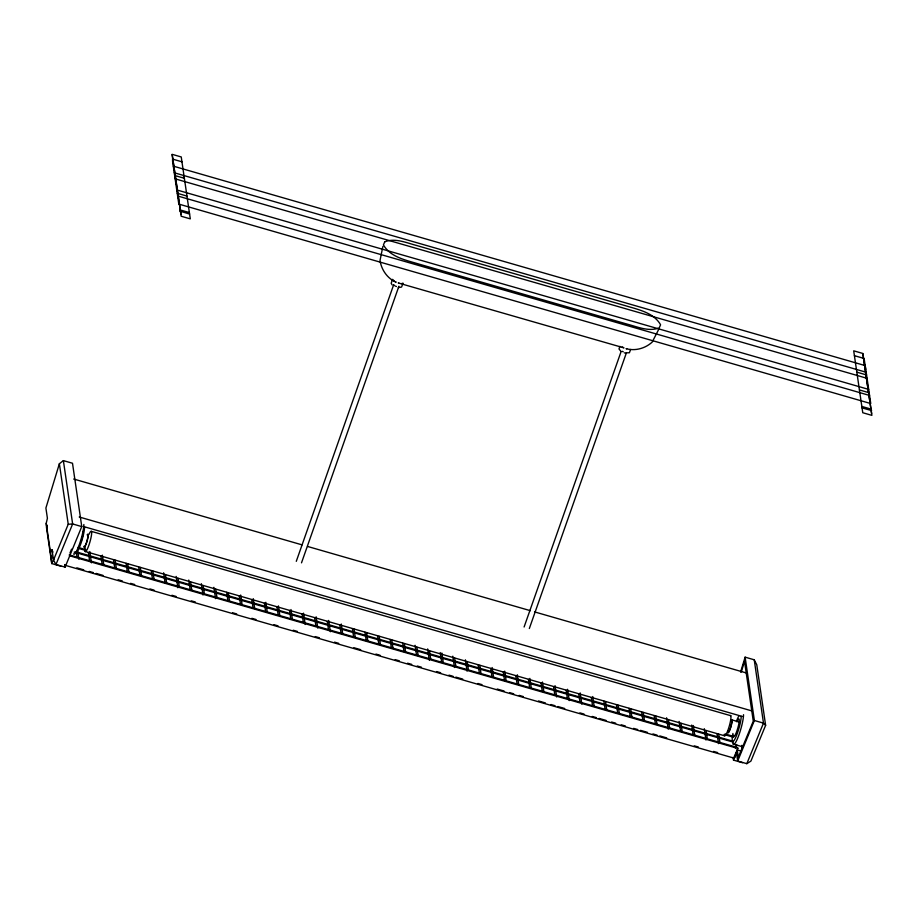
<?xml version="1.0" encoding="UTF-8"?>
<svg xmlns="http://www.w3.org/2000/svg" width="918" height="918" viewBox="0 0 918 918"><rect width="100%" height="100%" fill="white"/><g stroke="black" fill="none" stroke-linecap="round" stroke-linejoin="round"><path stroke-width="1.38" d="M382.875 246.46L380.018 260.448C381.406 269.777 387.35 278.498 396.151 282.205L395.291 281.803M53.818 559.051L51.764 563.572L46.566 528.011L46.221 523.306L47.403 518.268L45.9 508.033L59.372 463.751L63.376 460.618L72.499 463.246L81.759 526.588L65.086 567.129L55.964 564.501L53.508 560.049L52.005 549.813L50.479 552.452L51.764 563.572L60.886 566.199M46.566 528.011L47.334 525.291M741.296 671.976L744.521 661.304L753.276 721.169L738.301 757.247L737.234 749.96L741.354 751.142M740.574 672.079L745.118 657.162L754.229 659.79L756.776 664.804L765.623 725.323L750.901 761.114L746.816 763.673L737.693 761.045L736.569 753.334L733.505 760.115L742.628 762.743M296.284 561.334L393.684 284.718M301.506 562.837L398.917 286.232M402.807 283.754L401.579 287.059L398.297 287.609M619.925 346.35L618.996 348.978L621.061 351.468M524.098 627.005L621.038 351.755M529.33 628.52L626.26 353.258M630.62 349.437L629.404 352.741L624.378 352.925M735.318 748.124L736.615 744.452M69.263 554.862L737.682 747.562L737.808 748.434L734.354 758.234L64.57 565.144M53.508 560.049L68.23 524.27L59.372 463.751M55.964 564.501L72.637 523.96L63.376 460.618M737.693 761.045L754.378 720.504L745.118 657.162M746.816 763.673L763.489 723.132L754.229 659.79M69.963 553.026L71.57 549.159M734.262 756.581L737.234 749.96M658.676 329.447L652.17 342.116C645.262 348.438 635.107 351.296 626.042 348.622L626.764 348.806M68.23 524.27L72.637 523.96L81.759 526.588M871.63 410.564L862.059 407.925L853.706 350.825L862.828 353.453L871.882 415.361L862.759 412.733L862.059 407.925M398.94 283.123L398.217 282.951L623.965 347.876L622.163 346.935M172.171 154.626L180.926 214.491M862.874 353.751L871.63 413.628M172.354 159.043L181.959 161.809M854.417 355.679L864.01 358.445M173.25 166.124L865.204 365.605L870.757 403.564L178.803 204.083L172.481 160.547M174.213 172.756L866.179 372.249M183.428 176.623L184.151 176.841M183.554 177.495L184.277 177.713M174.615 175.476L184.369 178.287M856.827 372.157L866.569 374.957M175.108 178.826L867.062 378.319M176.726 189.911L868.68 389.404M177.22 193.262L186.962 196.073M859.432 389.943L869.174 392.755M177.61 195.959L869.564 395.451M179.779 209.809L189.383 212.574M861.841 406.444L871.434 409.21M189.59 214.055L181.248 156.955L172.125 154.327L181.179 216.235L190.301 218.863L189.59 214.055L179.985 211.163M73.669 479.024L302.022 544.856M307.53 546.439L530.386 610.688M534.505 611.881L746.357 672.963M79.212 516.983L751.911 710.922M83.435 526.507L742.375 716.476M754.378 720.504L763.489 723.132L765.623 725.323M91.49 531.407L730.785 715.707M731.944 719.896L739.415 722.041A6.908 1.125 -73.9 0 0 739.036 721.95M78.776 547.633L85.661 549.618M725.128 733.975L733.402 736.362M78.902 548.494L85.787 550.49M725.254 734.848L733.528 737.223M85.11 551.431L724.405 735.743M75.402 551.638L732.782 741.17M74.151 552.12L732.908 742.031M733.195 744.062L742.628 746.782M69.401 555.734L737.808 748.434M76.837 567.84L83.733 569.837M89.241 571.421L93.384 572.614M96.138 573.406L103.023 575.391M118.181 579.763L122.323 580.956M130.585 583.343L134.728 584.536M149.886 588.908L154.017 590.09M171.93 595.266L176.072 596.448M191.231 600.82L195.362 602.013M232.575 612.742L236.706 613.935M251.865 618.307L256.007 619.501M273.92 624.665L278.051 625.858M293.209 630.23L297.352 631.412M315.264 636.587L319.395 637.769M334.554 642.141L338.696 643.334M353.855 647.706L360.74 649.692M375.898 654.064L380.041 655.257M395.199 659.629L399.33 660.822M407.603 663.198L411.734 664.391M417.242 665.986L421.385 667.179M436.543 671.551L440.674 672.733M448.948 675.12L453.079 676.314M455.833 677.105L462.729 679.09M477.888 683.462L482.019 684.656M497.177 689.028L504.074 691.013M509.582 692.608L513.713 693.801M519.232 695.385L523.363 696.578M538.522 700.95L545.418 702.936M550.926 704.519L555.057 705.712M557.823 706.516L564.708 708.501M579.866 712.873L584.009 714.055M592.271 716.442L596.413 717.635M599.167 718.427L606.052 720.412M611.572 722.007L615.703 723.2M621.211 724.784L625.353 725.977M633.615 728.364L637.758 729.558M640.512 730.349L647.397 732.335M652.916 733.93L657.047 735.123M659.801 735.915L666.697 737.9M694.26 745.841L698.391 747.034M713.55 751.406L717.681 752.599M394.35 281.252L392.571 279.347L391.171 283.306L392.158 284.924M52.005 549.813L52.957 552.131M864.343 360.005L865.708 369.403M64.708 564.559L65.086 567.129M51.442 555.7L51.844 558.5M46.221 523.306L50.479 552.452M741.813 745.347L742.214 748.147M733.103 757.373L733.505 760.115M718.691 734.193L719.93 742.685M717.061 733.723L718.507 743.626M706.114 730.567L707.353 739.059M704.278 728.685L705.942 740M693.331 725.53L694.777 735.433M691.713 725.059L693.159 734.962M680.961 723.315L682.212 731.807M679.136 721.433L680.582 731.336M668.396 719.689L669.635 728.181M666.56 717.807L668.212 729.133M655.819 716.063L657.058 724.554M654.19 715.604L655.429 724.084M643.243 712.448L644.482 720.928M641.625 711.978L642.864 720.469M630.666 708.822L631.917 717.302M629.048 708.352L630.287 716.843M618.101 705.196L619.34 713.688M616.471 704.726L617.711 713.217M605.524 701.57L606.764 710.062M603.895 701.1L605.134 709.591M592.741 696.533L594.187 706.435M591.33 697.473L592.569 705.965M580.165 692.906L581.828 704.221M578.753 693.847L579.992 702.339M567.599 689.28L569.252 700.595M566.176 690.221L567.416 698.713M555.023 685.654L556.675 696.969M553.6 686.595L554.839 695.087M542.446 682.028L543.892 691.931M541.035 682.981L542.274 691.461M529.87 678.402L531.327 688.305M528.458 679.354L529.697 687.834M517.304 674.776L518.75 684.679M515.882 675.728L517.121 684.22M504.728 671.15L506.174 681.053M503.305 672.102L504.544 680.594M492.151 667.524L493.597 677.438M490.74 668.476L491.979 676.968M479.781 665.32L481.032 673.812M478.163 664.85L479.403 673.342M467.216 661.694L468.455 670.186M465.38 659.812L467.032 671.127M454.639 658.068L455.879 666.56M452.803 656.186L454.467 667.501M441.856 653.031L443.302 662.934M440.238 652.56L441.684 662.463M429.486 650.816L430.737 659.308M427.662 648.934L429.314 660.249M416.921 647.19L418.16 655.681M415.085 645.308L416.531 655.211M404.345 643.564L405.584 652.055M402.715 643.105L403.954 651.585M391.768 639.938L393.007 648.429M390.15 639.479L391.389 647.959M379.191 636.323L380.442 644.803M377.573 635.853L378.813 644.344M366.626 632.697L367.866 641.177M364.997 632.227L366.236 640.718M354.05 629.071L355.289 637.562M352.42 628.6L353.659 637.092M341.266 624.033L342.712 633.936M339.855 624.974L341.094 633.466M328.69 620.407L330.354 631.722M327.278 621.348L328.518 629.84M316.125 616.781L317.777 628.096M314.702 617.722L315.941 626.214M303.548 613.155L305.201 624.47M302.125 614.096L303.365 622.588M290.972 609.529L292.417 619.432M289.56 610.47L290.799 618.962M278.395 605.903L279.852 615.806M276.984 606.855L278.223 615.335M265.83 602.277L267.276 612.18M264.407 603.229L265.646 611.709M253.253 598.651L254.699 608.554M251.83 599.603L253.07 608.095M240.677 595.025L242.123 604.928M239.265 595.977L240.505 604.469M228.307 592.821L229.557 601.313M226.689 592.351L227.928 600.842M215.741 589.195L216.981 597.687M213.905 587.313L215.558 598.628M203.165 585.569L204.404 594.061M201.329 583.687L202.981 595.002M190.588 581.943L191.828 590.435M188.752 580.061L190.21 589.964M178.012 578.317L179.262 586.809M176.187 576.435L177.84 587.75M165.447 574.691L166.686 583.182M163.611 572.809L165.056 582.712M152.87 571.065L154.109 579.556M151.24 570.594L152.48 579.086M140.293 567.439L141.533 575.93M138.664 566.98L139.915 575.46M127.717 563.824L128.956 572.304M126.099 563.354L127.338 571.834M115.152 560.198L116.391 568.678M113.522 559.728L114.761 568.219M102.368 555.149L103.814 565.063M100.946 556.101L102.185 564.593M89.792 551.534L91.444 562.849M88.369 552.475L89.62 560.967M77.628 550.731L78.879 559.223M76.423 553.095L77.043 557.341M402.979 283.1A5.611 1.859 19.4 0 1 401.912 283.433M396.45 286.485A2.754 0.918 19.4 0 1 395.44 286.118M394.556 285.647A2.754 0.918 19.4 0 1 393.948 285.165M623.253 351.801A2.754 0.918 19.4 0 1 622.381 351.33M84.559 527.058A14.16 2.295 -73.9 0 1 80.818 543.743A14.16 2.295 -73.9 0 1 75.827 551.879M83.871 524.511A16.765 2.72 -73.9 0 1 79.43 544.259A16.765 2.72 -73.9 0 1 73.52 553.875M83.331 531.201A9.18 1.492 -73.9 0 1 83.148 533.266M82.631 535.986A9.18 1.492 -73.9 0 1 82.138 538.005M81.851 539.027A9.18 1.492 -73.9 0 1 81.232 541.058M78.937 546.497A9.18 1.492 -73.9 0 1 78.156 547.426M730.98 720.492A6.908 1.125 -73.9 0 1 730.957 726.654A6.908 1.125 -73.9 0 1 727.676 732.002M731.795 721.479A6.036 0.975 -73.9 0 1 729.867 729.489A6.036 0.975 -73.9 0 1 727.951 731.29M88.897 534.517A10.66 1.733 -73.9 0 1 91.582 534.253A10.66 1.733 -73.9 0 1 87.302 549.159A10.66 1.733 -73.9 0 1 85.122 547.679M87.818 535.091A6.036 0.975 -73.9 0 1 86.969 541A6.036 0.975 -73.9 0 1 84.536 546.52M87.13 534.873A6.908 1.125 -73.9 0 1 87.107 541.035A6.908 1.125 -73.9 0 1 83.813 546.382M730.2 715.57A10.66 1.733 -73.9 0 1 728.731 727.917A10.66 1.733 -73.9 0 1 724.21 734.389M741.193 716.361A14.16 2.295 -73.9 0 1 735.375 738.152A14.16 2.295 -73.9 0 1 732.943 733.471M736.454 721.273A14.16 2.295 -73.9 0 1 738.956 715.81M743.534 714.686A16.765 2.72 -73.9 0 1 738.187 736.936A16.765 2.72 -73.9 0 1 732.885 741.939M736.867 721.823A9.18 1.492 -73.9 0 1 739.242 720.905A9.18 1.492 -73.9 0 1 736.156 732.92A9.18 1.492 -73.9 0 1 733.425 735.238M384.768 241.801L383.426 244.888C390.414 257.281 406.307 260.219 418.895 264.074L627.843 324.318C637.884 326.992 648.923 331.914 659.227 327.875L660.581 324.788C653.593 312.407 637.7 309.469 625.101 305.602L416.164 245.37C406.123 242.696 395.073 237.773 384.768 241.801"/></g></svg>
